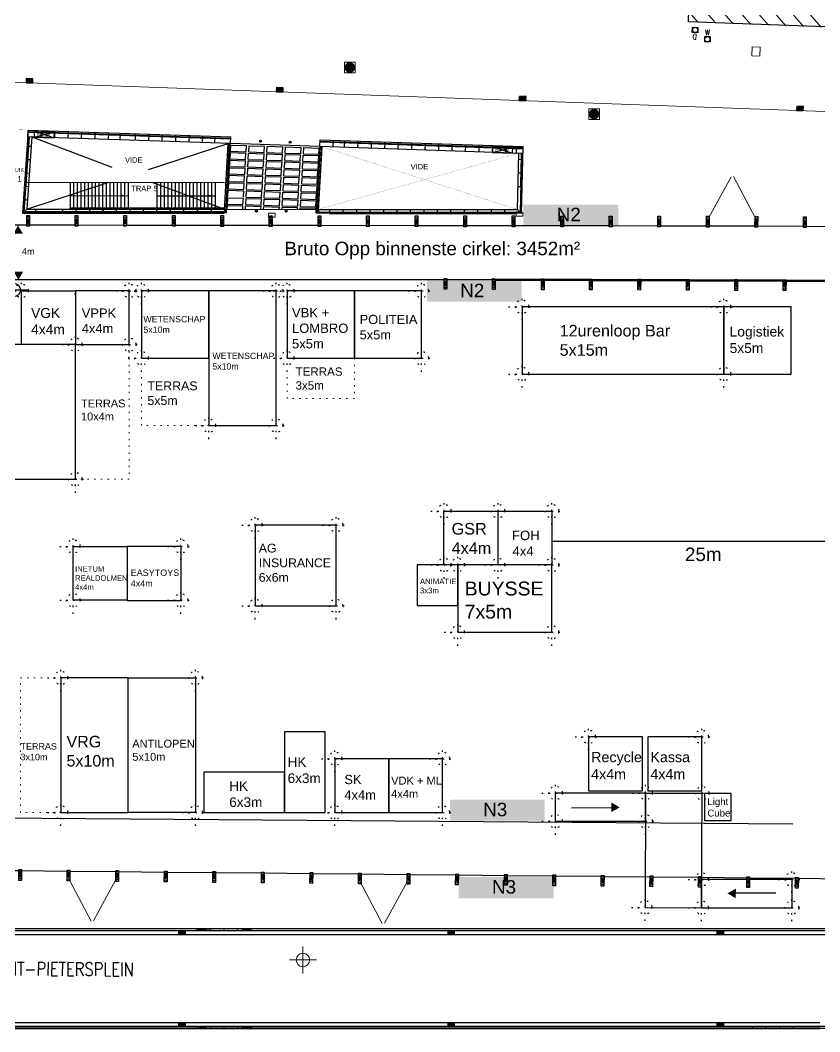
# Model space of a CAD drawing. Header units: metres. Extents: x -30504 to 105656, y -14907 to 193632.
# Drawn here: x 1539.8 to 1599.2, y 363.8 to 439 of the extents above; entities that cross this region are included whole.
import ezdxf
from ezdxf.enums import TextEntityAlignment as Align

# ---------------------------------------------------------------- set-up
doc = ezdxf.new("R2010")
doc.units = ezdxf.units.M
doc.header["$PDMODE"] = 34
doc.header["$PDSIZE"] = -2.5
doc.linetypes.add('BATTING', pattern=[0.4001, 0.0001, -0.1, -0.2, -0.1])
doc.linetypes.add('HIDDEN', pattern=[9.525, 6.35, -3.175])
for name, color, linetype in [('0-dekseldrivers', 7, 'Continuous'), ('0-dekselwater', 7, 'Continuous'), ('2-riolering-straatkolk', 7, 'Continuous'), ('2_MET_HERRAS_BACHE', 3, 'Continuous'), ('A-01-_Layout', 7, 'Continuous'), ('Catering', 82, 'Continuous'), ('Crash Barriers', 44, 'Continuous'), ('Foodtrucks', 160, 'Continuous'), ('MB-smartpoints 2D', 2, 'Continuous'), ('Nooduitgangen', 1, 'Continuous'), ('OA-handgreep', 3, 'Continuous'), ('OA-lifthuis-trappen', 7, 'Continuous'), ('OA-meubilair-paaltjes', 1, 'Continuous'), ('OA-vide', 7, 'Continuous'), ('Parkeertoegangen', 3, 'Continuous'), ('Podium en layher', 234, 'Continuous'), ('Sponsorstands', 180, 'Continuous'), ('Tenten', 20, 'Continuous'), ('Tribunes', 179, 'Continuous'), ('UITZETTEN', 54, 'Continuous'), ('VM - 16A', 6, 'Continuous'), ('Zwart', 250, 'Continuous')]:
    doc.layers.add(name, color=color, linetype=linetype)
for name, color, linetype, lineweight in [('Afmetingen', 252, 'Continuous', 13), ('Heras', 204, 'Continuous', 35), ('Lichtgrijs', 254, 'Continuous', 9), ('MB-outline 2D', 7, 'Continuous', 5), ('Nadar', 200, 'Continuous', 30), ('OA-nieuw voorstel', 3, 'Continuous', 5)]:
    doc.layers.add(name, color=color, linetype=linetype, lineweight=lineweight)
doc.layers.add('Plooitenten', color=7, linetype='Continuous', true_color=0xb53f7d)
doc.styles.add('AQUAFIN', font='simplex.shx', dxfattribs={"width": 0.8})
doc.styles.add('DIM', font='arial.ttf')
doc.styles.get("Standard").update_dxf_attribs({"font": 'arial.ttf'})

# ---------------------------------------------------------------- blocks, each defined once
blk = doc.blocks.new('A$C072E088F')
at = {"layer": '2-riolering-straatkolk', "ltscale": 2}
h = blk.add_hatch(dxfattribs=at)
h.set_pattern_fill('LINE', color=256, scale=0.002, angle=90, style=0)
h.set_pattern_definition([(90, (5.599079, -6.4654274), (-0.00635, 4e-19), [])])
h.paths.add_polyline_path([(0, -0.03), (0.05, -0.03), (0.05, 0), (0, 0)])
at = {"layer": '2-riolering-straatkolk', "color": 1}
blk.add_lwpolyline([(0, -0.03), (0.05, -0.03), (0.05, 0), (0, 0)], close=True, dxfattribs=at)
blk = doc.blocks.new('dekselwater')
at = {"layer": '0-dekselwater', "linetype": 'ByBlock'}
blk.add_lwpolyline([(-0.04, 0.04), (0.04, 0.04), (0.04, -0.04), (-0.04, -0.04)], close=True, dxfattribs=at)
blk.add_circle((0, 0), 0.04, dxfattribs=at)
at = {"layer": '0-dekselwater', "style": 'AQUAFIN', "width": 0.8}
blk.add_text('W', height=0.08, dxfattribs=at).set_placement((0, 0.1), align=Align.MIDDLE)
blk = doc.blocks.new('dekseldrivers')
at = {"layer": '0-dekselwater', "linetype": 'ByBlock'}
blk.add_lwpolyline([(-0.04, 0.04), (0.04, 0.04), (0.04, -0.04), (-0.04, -0.04)], close=True, dxfattribs=at)
blk.add_circle((0, 0), 0.04, dxfattribs=at)
at = {"layer": '0-dekselwater', "style": 'AQUAFIN', "width": 0.8}
blk.add_text('D', height=0.08, dxfattribs=at).set_placement((0, 0.1), align=Align.MIDDLE)
blk = doc.blocks.new('HERRAS_BACHE')
at = {"layer": '2_MET_HERRAS_BACHE'}
for p, q in [((104131782, 193256129), (104134959, 193254662)), ((104134607, 193254018), (104134942, 193254744)), ((104134888, 193254472), (104134779, 193254236)), ((104134779, 193254236), (104134843, 193254206)), ((104135124, 193254660), (104134789, 193253934)), ((104134843, 193254206), (104134952, 193254443)), ((104134952, 193254443), (104134888, 193254472)), ((104134942, 193254744), (104135124, 193254660)), ((104134789, 193253934), (104134607, 193254018))]:
    blk.add_line(p, q, dxfattribs=at)
for centre in [(104134908, 193254551), (104134959, 193254662), (104134999, 193254509), (104135050, 193254620), (104134709, 193254120), (104134800, 193254078)]:
    blk.add_circle(centre, 21, dxfattribs=at)
blk = doc.blocks.new('B100000')
at = {"layer": 'MB-outline 2D'}
for p, q in [((60, 46), (0, 46)), ((940, 46), (1000, 46)), ((60, -12), (0, -12)), ((248, -448), (752, -448)), ((722, -75), (278, -75)), ((722, -300), (278, -300)), ((940, -12), (1000, -12))]:
    blk.add_line(p, q, dxfattribs=at)
for points in [[(0, -488), (1000, -488), (1000, 762), (0, 762)], [(940, 46), (940, 722), (60, 722), (60, 46)]]:
    blk.add_lwpolyline(points, close=True, dxfattribs=at)
for points in [[(792, -448), (940, -448), (940, -12), (60, -12), (60, -448), (208, -448)], [(208, -12), (208, -482), (248, -482), (248, -12)], [(278, -12), (278, -335), (248, -335)], [(722, -12), (722, -335), (752, -335)], [(792, -12), (792, -482), (752, -482), (752, -12)]]:
    blk.add_lwpolyline(points, dxfattribs=at)
at = {"layer": 'MB-smartpoints 2D'}
for p in [(0, 0), (1000, 0)]:
    blk.add_point(p, dxfattribs=at)

msp = doc.modelspace()

# ---------------------------------------------------------------- hatches: boundary and pattern name
at = {"layer": '2-riolering-straatkolk', "ltscale": 2}
h = msp.add_hatch(dxfattribs=at)
h.set_pattern_fill('LINE', color=256, scale=0.02, angle=89.99998, style=0)
h.set_pattern_definition([(89.99998, (1607.544225, 306.669394), (-0.0635, 2e-08), [])])
h.paths.add_polyline_path([(1551.553, 371.024), (1552.053, 371.024), (1552.053, 371.324), (1551.553, 371.324)])
h = msp.add_hatch(dxfattribs=at)
h.set_pattern_fill('LINE', color=256, scale=0.02, angle=89.99998, style=0)
h.set_pattern_definition([(89.99998, (1627.544225, 306.66939), (-0.0635, 2e-08), [])])
h.paths.add_polyline_path([(1571.553, 371.024), (1572.053, 371.024), (1572.053, 371.324), (1571.553, 371.324)])
h = msp.add_hatch(dxfattribs=at)
h.set_pattern_fill('LINE', color=256, scale=0.02, angle=89.99998, style=0)
h.set_pattern_definition([(89.99998, (1647.544225, 306.66938), (-0.0635, 2e-08), [])])
h.paths.add_polyline_path([(1591.553, 371.024), (1592.053, 371.024), (1592.053, 371.324), (1591.553, 371.324)])
h = msp.add_hatch(dxfattribs=at)
h.set_pattern_fill('LINE', color=256, scale=0.02, angle=89.99998, style=0)
h.set_pattern_definition([(89.99998, (1607.544223, 299.869394), (-0.0635, 2e-08), [])])
h.paths.add_polyline_path([(1551.553, 364.224), (1552.053, 364.224), (1552.053, 364.524), (1551.553, 364.524)])
h = msp.add_hatch(dxfattribs=at)
h.set_pattern_fill('LINE', color=256, scale=0.02, angle=89.99998, style=0)
h.set_pattern_definition([(89.99998, (1627.544223, 299.86939), (-0.0635, 2e-08), [])])
h.paths.add_polyline_path([(1571.553, 364.224), (1572.053, 364.224), (1572.053, 364.524), (1571.553, 364.524)])
h = msp.add_hatch(dxfattribs=at)
h.set_pattern_fill('LINE', color=256, scale=0.02, angle=89.99998, style=0)
h.set_pattern_definition([(89.99998, (1647.544223, 299.86938), (-0.0635, 2e-08), [])])
h.paths.add_polyline_path([(1591.553, 364.224), (1592.053, 364.224), (1592.053, 364.524), (1591.553, 364.524)])
at = {"layer": 'Catering'}
for points in [[(1584.225, 425.272), (1577.173, 425.272), (1577.173, 423.691), (1584.225, 423.691)], [(1577.05, 419.63), (1569.999, 419.63), (1569.999, 418.049), (1577.05, 418.049)], [(1578.758, 381.075), (1571.707, 381.075), (1571.707, 379.494), (1578.758, 379.494)], [(1579.417, 375.325), (1572.365, 375.325), (1572.365, 373.744), (1579.417, 373.744)]]:
    msp.add_hatch(color=256, dxfattribs=at).paths.add_polyline_path(points)
at = {"layer": 'Lichtgrijs'}
h = msp.add_hatch(dxfattribs=at)
h.set_pattern_fill('ANSI31', color=256, scale=0.3, angle=86.11, style=0)
h.set_pattern_definition([(131.11, (1513.5605, 374.4506), (-0.71766, -0.626275), [])])
edge = h.paths.add_edge_path()
edge.add_line((1586.159, 464.777), (1585.634, 455.959))
edge.add_line((1585.634, 455.959), (1600.062, 455.17))
edge.add_line((1600.062, 455.17), (1600.058, 454.514))
edge.add_arc((1608.286, 456.721), 8.519, 195.01819, 262.39022)
edge.add_line((1607.158, 448.278), (1628.207, 447.614))
edge.add_line((1628.207, 447.614), (1628.207, 445.077))
edge.add_line((1628.207, 445.077), (1673.969, 443.052))
edge.add_line((1673.969, 443.052), (1673.607, 443.117))
edge.add_line((1673.607, 443.117), (1673.969, 443.052))
edge.add_line((1673.969, 443.052), (1674.166, 445.626))
edge.add_line((1674.166, 445.626), (1687.04, 445.082))
edge.add_line((1687.04, 445.082), (1686.859, 443.083))
edge.add_line((1686.859, 443.083), (1683.22, 443.253))
edge.add_line((1683.22, 443.253), (1682.1, 435.257))
edge.add_line((1682.1, 435.257), (1661.069, 436.172))
edge.add_line((1661.069, 436.172), (1661.064, 436.057))
edge.add_line((1661.064, 436.057), (1660.894, 436.066))
edge.add_line((1660.894, 436.066), (1660.89, 435.994))
edge.add_line((1660.89, 435.994), (1660.181, 436.025))
edge.add_line((1660.181, 436.025), (1660.159, 436.087))
edge.add_line((1660.159, 436.087), (1660.132, 436.087))
edge.add_line((1660.132, 436.087), (1659.932, 436.38))
edge.add_line((1659.932, 436.38), (1656.725, 436.534))
edge.add_line((1656.725, 436.534), (1656.426, 436.285))
edge.add_line((1656.426, 436.285), (1656.377, 436.285))
edge.add_line((1656.377, 436.285), (1656.375, 436.227))
edge.add_line((1656.375, 436.227), (1655.648, 436.258))
edge.add_line((1655.648, 436.258), (1655.65, 436.317))
edge.add_line((1655.65, 436.317), (1655.48, 436.324))
edge.add_line((1655.48, 436.324), (1655.484, 436.41))
edge.add_line((1655.484, 436.41), (1589.434, 438.819))
edge.add_line((1589.434, 438.819), (1589.77, 448.488))
edge.add_line((1589.77, 448.488), (1577.631, 448.609))
edge.add_line((1577.631, 448.609), (1577.789, 454.997))
edge.add_line((1577.789, 454.997), (1581.141, 454.913))
edge.add_line((1581.141, 454.913), (1581.419, 458.719))
edge.add_line((1581.419, 458.719), (1583.577, 458.591))
edge.add_line((1583.577, 458.591), (1583.717, 460.934))
edge.add_line((1583.717, 460.934), (1581.558, 461.062))
edge.add_line((1581.558, 461.062), (1581.631, 462.246))
edge.add_line((1581.631, 462.246), (1582.446, 462.196))
edge.add_line((1582.446, 462.196), (1582.6, 464.777))
edge.add_line((1582.6, 464.777), (1586.159, 464.777))
h = msp.add_hatch(dxfattribs=at)
h.set_pattern_fill('ANGLE', color=256, scale=0.01, style=0)
h.set_pattern_definition([(0.008657, (1342.52679, 434.423045), (-1.0553e-05, 0.06985), [0.0508, -0.01905]), (90.008657, (1342.52679, 434.423045), (-0.06985, -1.0553e-05), [0.0508, -0.01905])])
h.paths.add_polyline_path([(1563.919, 435.45, 1), (1564.619, 435.45, 1)])
h = msp.add_hatch(dxfattribs=at)
h.set_pattern_fill('ANGLE', color=256, scale=0.01, style=0)
h.set_pattern_definition([(0.008657, (1360.68271, 430.96244), (-1.0553e-05, 0.06985), [0.0508, -0.01905]), (90.008657, (1360.68271, 430.96244), (-0.06985, -1.0553e-05), [0.0508, -0.01905])])
h.paths.add_polyline_path([(1582.075, 431.989, 1), (1582.775, 431.989, 1)])
at = {"layer": 'Nooduitgangen', "true_color": 0x000000}
h = msp.add_hatch(color=18, dxfattribs=at)
h.paths.add_polyline_path([(1539.619, 423.719), (1539.627, 423.101), (1539.27, 423.096)])
h.paths.add_polyline_path([(1539.619, 423.719), (1539.984, 423.105), (1539.627, 423.101)])
h = msp.add_hatch(color=18, dxfattribs=at)
h.paths.add_polyline_path([(1539.647, 419.68), (1539.648, 420.298), (1540.005, 420.298)])
h.paths.add_polyline_path([(1539.647, 419.68), (1539.291, 420.299), (1539.648, 420.298)])
at = {"layer": 'Nooduitgangen'}
h = msp.add_hatch(color=256, dxfattribs=at)
h.paths.add_polyline_path([(1584.326, 380.49), (1583.708, 380.499), (1583.713, 380.856)])
h.paths.add_polyline_path([(1584.326, 380.49), (1583.702, 380.142), (1583.708, 380.499)])
h = msp.add_hatch(color=256, dxfattribs=at)
h.paths.add_polyline_path([(1592.337, 374.108), (1592.955, 374.099), (1592.95, 373.742)])
h.paths.add_polyline_path([(1592.337, 374.108), (1592.96, 374.456), (1592.955, 374.099)])

# ---------------------------------------------------------------- linework, layer by layer
at = {"layer": '2_MET_HERRAS_BACHE'}
for p, q in [((1571.281, 418.983), (1571.284, 419.783)), ((1571.284, 419.783), (1571.484, 419.782)), ((1571.348, 419.513), (1571.347, 419.253)), ((1571.418, 419.512), (1571.348, 419.513)), ((1571.417, 419.253), (1571.418, 419.512)), ((1571.434, 419.715), (1576.784, 419.694)), ((1571.484, 419.782), (1571.481, 418.982)), ((1574.881, 418.969), (1574.884, 419.769)), ((1574.884, 419.769), (1575.084, 419.768)), ((1574.948, 419.499), (1574.947, 419.239)), ((1575.018, 419.498), (1574.948, 419.499)), ((1575.017, 419.238), (1575.018, 419.498)), ((1575.084, 419.768), (1575.081, 418.968)), ((1571.481, 418.982), (1571.281, 418.983)), ((1571.347, 419.253), (1571.417, 419.253)), ((1575.081, 418.968), (1574.881, 418.969)), ((1574.947, 419.239), (1575.017, 419.238))]:
    msp.add_line(p, q, dxfattribs=at)
for centre in [(1571.333, 419.593), (1571.334, 419.715), (1571.434, 419.715), (1571.434, 419.593), (1574.933, 419.579), (1574.934, 419.701), (1575.034, 419.701), (1575.034, 419.579), (1582.234, 419.673), (1571.332, 419.118), (1571.432, 419.117), (1574.932, 419.104), (1575.032, 419.103)]:
    msp.add_circle(centre, 0.021, dxfattribs=at)
at = {"layer": 'Afmetingen', "linetype": 'BATTING'}
for points in [[(1543.88, 414.866), (1547.88, 414.866), (1547.88, 404.866), (1543.88, 404.866)], [(1548.802, 413.857), (1553.802, 413.857), (1553.802, 408.857), (1548.802, 408.857)], [(1559.612, 413.857), (1564.612, 413.857), (1564.612, 410.857), (1559.612, 410.857)], [(1542.805, 380.111), (1539.805, 380.111), (1539.805, 390.111), (1542.805, 390.111)]]:
    msp.add_lwpolyline(points, close=True, dxfattribs=at)
at = {"layer": 'Afmetingen'}
msp.add_point((1560.787, 369.159), dxfattribs=at)
at = {"layer": 'Foodtrucks', "linetype": 'Continuous'}
msp.add_lwpolyline([(1579.288, 398.498), (1572.288, 398.498), (1572.288, 393.498), (1579.288, 393.498)], close=True, dxfattribs=at)
at = {"layer": 'Heras', "linetype": 'Continuous', "lineweight": 60}
msp.add_lwpolyline([(1575.055, 419.701), (1603.848, 419.615), (1607.206, 418.686), (1610.726, 417.393), (1613.224, 414.878), (1614.636, 411.646), (1614.669, 386.256), (1612.995, 383.178), (1610.164, 380.88)], dxfattribs=at)
at = {"layer": 'Lichtgrijs'}
for points in [[(1594.767, 436.953), (1594.179, 436.979), (1594.15, 436.319), (1594.737, 436.293)], [(1558.732, 424.626), (1558.232, 424.626), (1558.232, 424.326), (1558.732, 424.326)], [(1577.132, 424.71), (1576.632, 424.71), (1576.632, 424.41), (1577.132, 424.41)], [(1551.553, 371.024), (1552.053, 371.024), (1552.053, 371.324), (1551.553, 371.324)], [(1571.553, 371.024), (1572.053, 371.024), (1572.053, 371.324), (1571.553, 371.324)], [(1591.553, 371.024), (1592.053, 371.024), (1592.053, 371.324), (1591.553, 371.324)], [(1551.553, 364.224), (1552.053, 364.224), (1552.053, 364.524), (1551.553, 364.524)], [(1571.553, 364.224), (1572.053, 364.224), (1572.053, 364.524), (1571.553, 364.524)], [(1591.553, 364.224), (1592.053, 364.224), (1592.053, 364.524), (1591.553, 364.524)]]:
    msp.add_lwpolyline(points, close=True, dxfattribs=at)
for points in [[(1563.869, 435.05), (1563.869, 435.85), (1564.669, 435.85), (1564.669, 435.05), (1563.869, 435.05)], [(1502.56, 435.684), (1637.4, 430.83)], [(1582.025, 431.589), (1582.025, 432.389), (1582.825, 432.389), (1582.825, 431.589), (1582.025, 431.589)]]:
    msp.add_lwpolyline(points, dxfattribs=at)
for centre in [(1564.269, 435.45), (1582.425, 431.989)]:
    msp.add_circle(centre, 0.35, dxfattribs=at)
at = {"layer": 'MB-outline 2D'}
for p, q in [((1543.826, 418.65), (1543.886, 418.65)), ((1543.826, 418.592), (1543.886, 418.592))]:
    msp.add_line(p, q, dxfattribs=at)
at = {"layer": 'Nadar'}
msp.add_line((1534.303, 419.713), (1571.284, 419.715), dxfattribs=at)
at = {"layer": 'Nadar', "linetype": 'Continuous'}
msp.add_line((1503.822, 379.971), (1597.18, 379.264), dxfattribs=at)
at = {"layer": 'Nooduitgangen'}
for p, q in [((1580.734, 380.47), (1583.772, 380.477)), ((1595.929, 374.129), (1592.89, 374.121))]:
    msp.add_line(p, q, dxfattribs=at)
at = {"layer": 'OA-handgreep', "linetype": 'Continuous'}
for p, q in [((1562.051, 429.547), (1562.101, 429.546)), ((1555.055, 424.717), (1555.102, 424.667)), ((1555.055, 424.717), (1555.102, 424.667))]:
    msp.add_line(p, q, dxfattribs=at)
at = {"layer": 'OA-lifthuis-trappen', "color": 7, "linetype": 'HIDDEN'}
for points in [[(1540.647, 430.293), (1554.961, 424.922)], [(1540.266, 424.94), (1555.242, 429.806)]]:
    msp.add_lwpolyline(points, dxfattribs=at)
at = {"layer": 'OA-lifthuis-trappen', "color": 7, "linetype": 'HIDDEN', "const_width": 0.01}
for points in [[(1576.839, 429.083), (1561.94, 424.921)], [(1562.207, 429.572), (1576.738, 424.903)]]:
    msp.add_lwpolyline(points, dxfattribs=at)
at = {"layer": 'OA-meubilair-paaltjes'}
for centre, radius in [((1557.631, 429.975), 0.075), ((1557.631, 429.975), 0.05), ((1559.85, 429.902), 0.075), ((1559.85, 429.902), 0.05), ((1557.328, 424.774), 0.075), ((1557.328, 424.774), 0.05), ((1559.548, 424.774), 0.075), ((1559.548, 424.774), 0.05)]:
    msp.add_circle(centre, radius, dxfattribs=at)
at = {"layer": 'OA-nieuw voorstel'}
for p, q in [((1590.933, 424.27), (1592.605, 427.344)), ((1594.412, 424.26), (1592.786, 427.359)), ((1543.42, 375.142), (1545.046, 372.042)), ((1546.899, 375.131), (1545.227, 372.057)), ((1565.052, 374.968), (1566.678, 371.869)), ((1568.531, 374.958), (1566.859, 371.883))]:
    msp.add_line(p, q, dxfattribs=at)
at = {"layer": 'OA-vide', "color": 7, "linetype": 'Continuous'}
for p, q in [((1559.241, 428.543), (1559.267, 429.002)), ((1559.441, 428.536), (1559.467, 428.995)), ((1553.943, 424.623), (1554.944, 424.622)), ((1557.88, 425.125), (1559.042, 425.087)), ((1557.886, 425.225), (1559.048, 425.187))]:
    msp.add_line(p, q, dxfattribs=at)
at = {"layer": 'OA-vide', "color": 3, "linetype": 'Continuous'}
msp.add_lwpolyline([(1540.106, 424.812), (1540.106, 424.812)], dxfattribs=at)
at = {"layer": 'Parkeertoegangen', "color": 30}
msp.add_line((1563.037, 429.545), (1563.065, 430.048), dxfattribs=at)
at = {"layer": 'Parkeertoegangen', "color": 8}
for p, q in [((1540.227, 428.63), (1540.272, 428.627)), ((1540.156, 427.633), (1540.201, 427.629)), ((1540.085, 426.635), (1540.13, 426.632)), ((1540.015, 425.638), (1540.059, 425.634)), ((1539.992, 424.685), (1539.944, 424.64)), ((1542.944, 424.732), (1542.944, 424.937)), ((1542.944, 424.637), (1542.944, 424.682)), ((1543.944, 424.635), (1543.944, 424.68)), ((1544.944, 424.634), (1544.944, 424.679)), ((1545.944, 424.633), (1545.944, 424.678)), ((1546.944, 424.632), (1546.944, 424.677)), ((1547.944, 424.631), (1547.944, 424.676)), ((1548.944, 424.629), (1548.944, 424.674)), ((1549.944, 424.628), (1549.944, 424.673)), ((1550.944, 424.627), (1550.944, 424.672)), ((1551.944, 424.626), (1551.944, 424.671)), ((1552.944, 424.625), (1552.944, 424.67)), ((1563.765, 424.657), (1563.765, 424.612)), ((1564.765, 424.655), (1564.765, 424.61)), ((1565.765, 424.654), (1565.765, 424.609)), ((1566.765, 424.653), (1566.765, 424.608)), ((1567.765, 424.652), (1567.765, 424.607)), ((1568.765, 424.651), (1568.765, 424.606)), ((1569.765, 424.649), (1569.765, 424.604)), ((1570.765, 424.648), (1570.765, 424.603)), ((1571.765, 424.902), (1571.765, 424.697)), ((1571.765, 424.647), (1571.765, 424.602)), ((1572.765, 424.646), (1572.765, 424.601)), ((1573.765, 424.645), (1573.765, 424.6)), ((1574.765, 424.643), (1574.765, 424.598)), ((1575.765, 424.642), (1575.765, 424.597)), ((1594.191, 364.224), (1594.191, 364.074)), ((1595.191, 364.224), (1595.191, 364.074)), ((1596.191, 364.224), (1596.191, 364.074)), ((1597.191, 364.224), (1597.191, 364.074))]:
    msp.add_line(p, q, dxfattribs=at)
at = {"layer": 'Plooitenten', "linetype": 'Continuous'}
for points in [[(1592.071, 412.681), (1597.071, 412.681), (1597.071, 417.681), (1592.071, 417.681)], [(1572.288, 398.498), (1569.288, 398.498), (1569.288, 395.498), (1572.288, 395.498)], [(1559.432, 380.111), (1562.432, 380.111), (1562.432, 386.111), (1559.432, 386.111)], [(1582.019, 381.734), (1586.019, 381.734), (1586.019, 385.734), (1582.019, 385.734)], [(1586.419, 381.734), (1590.419, 381.734), (1590.419, 385.734), (1586.419, 385.734)], [(1553.432, 380.111), (1559.432, 380.111), (1559.432, 383.111), (1553.432, 383.111)]]:
    msp.add_lwpolyline(points, close=True, dxfattribs=at)
at = {"layer": 'Podium en layher'}
msp.add_line((1579.255, 400.258), (1604.255, 400.258), dxfattribs=at)
at = {"layer": 'Sponsorstands', "linetype": 'Continuous'}
for points in [[(1571.271, 402.507), (1575.271, 402.507), (1575.271, 398.507), (1571.271, 398.507)], [(1563.252, 401.461), (1557.252, 401.461), (1557.252, 395.461), (1563.252, 395.461)], [(1543.728, 399.877), (1547.728, 399.877), (1547.728, 395.877), (1543.728, 395.877)], [(1551.734, 399.868), (1547.734, 399.868), (1547.734, 395.868), (1551.734, 395.868)]]:
    msp.add_lwpolyline(points, close=True, dxfattribs=at)
at = {"layer": 'Tenten', "linetype": 'Continuous'}
for points in [[(1543.88, 414.866), (1539.88, 414.866), (1539.88, 418.866), (1543.88, 418.866)], [(1547.88, 418.866), (1543.88, 418.866), (1543.88, 414.866), (1547.88, 414.866)], [(1553.802, 418.857), (1548.802, 418.857), (1548.802, 413.857), (1553.802, 413.857)], [(1558.802, 418.857), (1553.802, 418.857), (1553.802, 408.857), (1558.802, 408.857)], [(1564.612, 418.857), (1559.612, 418.857), (1559.612, 413.857), (1564.612, 413.857)], [(1569.612, 418.857), (1564.612, 418.857), (1564.612, 413.857), (1569.612, 413.857)], [(1577.071, 412.681), (1592.071, 412.681), (1592.071, 417.681), (1577.071, 417.681)], [(1543.88, 414.866), (1523.88, 414.866), (1523.88, 404.866), (1543.88, 404.866)], [(1542.805, 380.111), (1547.805, 380.111), (1547.805, 390.111), (1542.805, 390.111)], [(1547.805, 390.111), (1552.805, 390.111), (1552.805, 380.111), (1547.805, 380.111)], [(1563.172, 380.111), (1567.172, 380.111), (1567.172, 384.111), (1563.172, 384.111)], [(1567.172, 380.111), (1571.172, 380.111), (1571.172, 384.111), (1567.172, 384.111)]]:
    msp.add_lwpolyline(points, close=True, dxfattribs=at)
at = {"layer": 'Tenten'}
msp.add_lwpolyline([(1575.288, 402.498), (1579.288, 402.498), (1579.288, 398.498), (1575.288, 398.498), (1575.288, 402.498)], dxfattribs=at)
at = {"layer": 'Tribunes'}
for p, q in [((1586.252, 381.56), (1579.552, 381.56)), ((1579.552, 379.46), (1579.552, 381.56)), ((1586.252, 381.56), (1586.21, 373.06)), ((1586.252, 381.56), (1590.452, 381.539)), ((1586.252, 379.46), (1586.252, 381.56)), ((1590.41, 373.039), (1590.452, 381.539)), ((1579.552, 379.46), (1586.252, 379.46)), ((1597.11, 375.139), (1590.41, 375.139)), ((1590.41, 375.139), (1590.41, 373.039)), ((1597.11, 375.139), (1597.11, 373.039)), ((1586.21, 373.06), (1590.41, 373.039)), ((1590.41, 373.039), (1597.11, 373.039))]:
    msp.add_line(p, q, dxfattribs=at)
at = {"layer": 'UITZETTEN', "linetype": 'BATTING'}
for p in [(1539.88, 418.866), (1547.88, 418.866), (1548.802, 418.857), (1558.802, 418.857), (1559.612, 418.857), (1569.612, 418.857), (1577.071, 417.681), (1592.071, 417.681), (1543.88, 414.866), (1547.88, 414.866), (1548.802, 413.857), (1559.612, 413.857), (1569.612, 413.857), (1577.071, 412.681), (1592.071, 412.681), (1553.802, 408.857), (1558.802, 408.857), (1543.88, 404.866), (1571.288, 402.498), (1575.288, 402.498), (1579.288, 402.498), (1557.252, 401.461), (1563.252, 401.461), (1543.728, 399.877), (1551.728, 399.877), (1571.288, 398.498), (1572.288, 398.498), (1575.288, 398.498), (1579.288, 398.498), (1543.728, 395.877), (1551.728, 395.877), (1557.252, 395.461), (1563.252, 395.461), (1572.288, 393.498), (1579.288, 393.498), (1542.805, 390.111), (1552.805, 390.111), (1582.019, 385.734), (1590.419, 385.734), (1563.172, 384.111), (1571.172, 384.111), (1579.552, 381.56), (1586.252, 381.56), (1590.452, 381.539), (1542.805, 380.111), (1552.805, 380.111), (1563.172, 380.111), (1571.172, 380.111), (1579.552, 379.46), (1586.252, 379.46), (1590.42, 375.139), (1597.11, 375.139), (1586.21, 373.06), (1590.41, 373.039), (1597.11, 373.039)]:
    msp.add_point(p, dxfattribs=at)
at = {"layer": 'VM - 16A'}
msp.add_lwpolyline([(1590.619, 379.516), (1592.619, 379.516), (1592.619, 381.516), (1590.619, 381.516)], close=True, dxfattribs=at)
at = {"layer": 'Zwart'}
for p, q in [((1589.435, 438.839), (1589.77, 448.508)), ((1655.486, 436.44), (1589.435, 438.839)), ((1540.347, 430.303), (1540.381, 430.806)), ((1540.371, 430.653), (1555.417, 430.148)), ((1555.419, 430.178), (1540.373, 430.683)), ((1540.381, 430.806), (1555.426, 430.299)), ((1540.824, 430.738), (1540.809, 430.289)), ((1540.809, 430.289), (1542.323, 430.688)), ((1540.824, 430.738), (1542.308, 430.238)), ((1542.323, 430.688), (1540.824, 430.738)), ((1541.346, 430.27), (1541.363, 430.773)), ((1542.308, 430.238), (1542.323, 430.688)), ((1542.345, 430.237), (1542.362, 430.739)), ((1543.345, 430.203), (1543.362, 430.705)), ((1544.344, 430.17), (1544.361, 430.672)), ((1545.344, 430.137), (1545.361, 430.638)), ((1546.343, 430.103), (1546.36, 430.604)), ((1547.21, 430.079), (1547.226, 430.58)), ((1540.347, 430.304), (1539.944, 424.64)), ((1540.39, 430.276), (1539.992, 424.685)), ((1540.44, 430.273), (1540.046, 424.735)), ((1540.647, 430.293), (1540.266, 424.94)), ((1555.397, 429.801), (1540.347, 430.304)), ((1540.44, 430.273), (1540.39, 430.276)), ((1540.809, 430.289), (1542.308, 430.238)), ((1548.342, 430.036), (1548.359, 430.537)), ((1549.342, 430.003), (1549.358, 430.503)), ((1550.341, 429.97), (1550.358, 430.469)), ((1551.34, 429.936), (1551.357, 430.436)), ((1552.34, 429.903), (1552.357, 430.402)), ((1553.339, 429.869), (1553.356, 430.368)), ((1554.242, 429.839), (1554.271, 430.338)), ((1555.397, 429.801), (1555.426, 430.299)), ((1562.053, 429.577), (1562.082, 430.08)), ((1562.073, 429.927), (1577.147, 429.423)), ((1577.148, 429.451), (1562.074, 429.957)), ((1562.082, 430.08), (1577.151, 429.574)), ((1563.88, 429.517), (1563.897, 430.02)), ((1564.88, 429.484), (1564.897, 429.986)), ((1565.879, 429.451), (1565.896, 429.953)), ((1566.879, 429.417), (1566.896, 429.919)), ((1567.878, 429.384), (1567.895, 429.885)), ((1568.878, 429.351), (1568.894, 429.852)), ((1569.877, 429.317), (1569.894, 429.818)), ((1540.298, 429.628), (1540.343, 429.624)), ((1540.393, 429.621), (1540.598, 429.606)), ((1554.957, 424.852), (1555.242, 429.806)), ((1555.345, 429.772), (1555.395, 429.771)), ((1555.377, 428.669), (1555.405, 429.129)), ((1562.053, 429.577), (1555.397, 429.801)), ((1555.405, 429.129), (1556.555, 429.091)), ((1555.408, 429.229), (1556.56, 429.191)), ((1555.409, 429.229), (1555.437, 429.688)), ((1555.437, 429.688), (1556.587, 429.65)), ((1556.528, 428.632), (1556.555, 429.091)), ((1556.56, 429.191), (1556.587, 429.65)), ((1556.728, 428.625), (1556.754, 429.084)), ((1556.754, 429.084), (1557.905, 429.047)), ((1556.76, 429.184), (1556.787, 429.644)), ((1556.76, 429.184), (1557.911, 429.147)), ((1556.787, 429.644), (1557.938, 429.606)), ((1557.911, 429.147), (1557.938, 429.606)), ((1558.111, 429.14), (1558.138, 429.599)), ((1558.111, 429.14), (1559.273, 429.102)), ((1558.138, 429.599), (1559.3, 429.561)), ((1559.273, 429.102), (1559.3, 429.561)), ((1559.473, 429.095), (1559.5, 429.555)), ((1559.473, 429.095), (1560.624, 429.058)), ((1559.5, 429.555), (1560.651, 429.517)), ((1560.624, 429.058), (1560.651, 429.517)), ((1560.824, 429.051), (1560.85, 429.51)), ((1560.85, 429.51), (1562.001, 429.473)), ((1561.77, 424.659), (1562.052, 429.547)), ((1561.823, 424.709), (1562.101, 429.546)), ((1561.936, 424.844), (1562.207, 429.572)), ((1561.975, 429.013), (1562.001, 429.473)), ((1577.139, 429.073), (1562.053, 429.577)), ((1570.877, 429.284), (1570.893, 429.785)), ((1571.876, 429.251), (1571.893, 429.751)), ((1572.875, 429.217), (1572.892, 429.717)), ((1573.875, 429.184), (1573.892, 429.684)), ((1574.882, 429.598), (1574.867, 429.149)), ((1574.867, 429.149), (1576.381, 429.548)), ((1574.867, 429.149), (1576.366, 429.099)), ((1574.874, 429.151), (1574.891, 429.65)), ((1574.882, 429.598), (1576.366, 429.099)), ((1577.15, 429.523), (1574.882, 429.598)), ((1575.874, 429.117), (1575.891, 429.616)), ((1576.366, 429.099), (1576.381, 429.548)), ((1576.666, 429.089), (1576.682, 429.59)), ((1576.738, 424.903), (1576.843, 429.084)), ((1576.944, 424.691), (1577.05, 429.076)), ((1576.993, 424.641), (1577.1, 429.074)), ((1577.03, 424.603), (1577.151, 429.574)), ((1540.322, 428.623), (1540.527, 428.609)), ((1555.345, 428.11), (1555.373, 428.57)), ((1555.373, 428.57), (1556.522, 428.532)), ((1555.376, 428.669), (1556.528, 428.632)), ((1556.496, 428.072), (1556.522, 428.532)), ((1556.696, 428.066), (1556.722, 428.525)), ((1556.722, 428.525), (1557.873, 428.487)), ((1556.728, 428.625), (1557.879, 428.587)), ((1557.847, 428.028), (1557.873, 428.487)), ((1557.879, 428.587), (1557.905, 429.047)), ((1558.047, 428.022), (1558.073, 428.481)), ((1558.073, 428.481), (1559.235, 428.443)), ((1558.079, 428.581), (1558.105, 429.04)), ((1558.079, 428.581), (1559.241, 428.543)), ((1558.105, 429.04), (1559.267, 429.002)), ((1559.209, 427.983), (1559.235, 428.443)), ((1559.409, 427.977), (1559.435, 428.436)), ((1559.435, 428.436), (1560.586, 428.398)), ((1559.441, 428.536), (1560.592, 428.498)), ((1559.467, 428.995), (1560.618, 428.958)), ((1560.56, 427.939), (1560.586, 428.398)), ((1560.592, 428.498), (1560.618, 428.958)), ((1560.76, 427.933), (1560.786, 428.392)), ((1560.786, 428.392), (1561.937, 428.354)), ((1560.792, 428.492), (1560.818, 428.951)), ((1560.792, 428.492), (1561.943, 428.454)), ((1560.818, 428.951), (1561.969, 428.913)), ((1560.824, 429.051), (1561.975, 429.013)), ((1561.911, 427.895), (1561.937, 428.354)), ((1561.937, 428.354), (1561.943, 428.454)), ((1561.943, 428.454), (1561.969, 428.913)), ((1577.032, 428.604), (1576.827, 428.609)), ((1577.127, 428.602), (1577.082, 428.603)), ((1540.251, 427.626), (1540.456, 427.611)), ((1555.313, 427.551), (1555.341, 428.01)), ((1555.341, 428.01), (1556.49, 427.973)), ((1555.344, 428.11), (1556.496, 428.072)), ((1556.464, 427.513), (1556.49, 427.973)), ((1556.664, 427.507), (1556.69, 427.966)), ((1556.69, 427.966), (1557.841, 427.928)), ((1556.696, 428.066), (1557.847, 428.028)), ((1557.815, 427.469), (1557.841, 427.928)), ((1558.015, 427.462), (1558.041, 427.922)), ((1558.041, 427.922), (1559.203, 427.884)), ((1558.047, 428.022), (1559.209, 427.983)), ((1559.177, 427.424), (1559.203, 427.884)), ((1559.377, 427.418), (1559.403, 427.877)), ((1559.403, 427.877), (1560.554, 427.839)), ((1559.409, 427.977), (1560.56, 427.939)), ((1560.528, 427.38), (1560.554, 427.839)), ((1560.728, 427.373), (1560.754, 427.833)), ((1560.754, 427.833), (1561.905, 427.795)), ((1560.76, 427.933), (1561.911, 427.895)), ((1561.879, 427.336), (1561.905, 427.795)), ((1577.008, 427.593), (1576.803, 427.598)), ((1577.103, 427.591), (1577.058, 427.592)), ((1540.268, 426.94), (1554.964, 426.922)), ((1543.499, 426.936), (1543.499, 424.924)), ((1543.769, 424.924), (1543.769, 426.936)), ((1544.039, 424.924), (1544.039, 426.935)), ((1544.309, 424.924), (1544.309, 426.935)), ((1544.579, 424.924), (1544.579, 426.935)), ((1544.849, 424.924), (1544.849, 426.934)), ((1545.119, 424.924), (1545.119, 426.934)), ((1545.389, 424.924), (1545.389, 426.934)), ((1545.659, 424.924), (1545.659, 426.933)), ((1545.929, 424.719), (1545.929, 426.933)), ((1546.199, 424.924), (1546.199, 426.933)), ((1546.469, 424.924), (1546.469, 426.932)), ((1546.739, 424.923), (1546.739, 426.932)), ((1547.009, 424.923), (1547.009, 426.932)), ((1547.279, 424.923), (1547.279, 426.931)), ((1547.549, 424.923), (1547.549, 426.931)), ((1547.819, 424.923), (1547.819, 426.931)), ((1549.962, 424.923), (1549.962, 426.928)), ((1550.232, 424.923), (1550.232, 426.928)), ((1550.502, 424.923), (1550.502, 426.928)), ((1550.772, 424.923), (1550.772, 426.927)), ((1551.042, 424.923), (1551.042, 426.927)), ((1551.312, 424.923), (1551.312, 426.927)), ((1551.582, 424.923), (1551.582, 426.926)), ((1551.852, 424.923), (1551.852, 426.926)), ((1552.122, 424.923), (1552.122, 426.926)), ((1552.392, 424.923), (1552.392, 426.925)), ((1552.662, 424.923), (1552.662, 426.925)), ((1552.932, 424.923), (1552.932, 426.925)), ((1553.202, 424.922), (1553.202, 426.924)), ((1553.472, 424.923), (1553.472, 426.924)), ((1553.742, 424.923), (1553.742, 426.924)), ((1554.012, 424.922), (1554.012, 426.923)), ((1554.282, 424.923), (1554.282, 426.923)), ((1555.249, 426.432), (1555.276, 426.892)), ((1555.276, 426.892), (1556.426, 426.854)), ((1555.279, 426.992), (1556.432, 426.954)), ((1555.281, 426.992), (1555.308, 427.451)), ((1555.308, 427.451), (1556.458, 427.413)), ((1555.312, 427.551), (1556.464, 427.513)), ((1556.4, 426.395), (1556.426, 426.854)), ((1556.432, 426.954), (1556.458, 427.413)), ((1556.599, 426.388), (1556.626, 426.848)), ((1556.626, 426.848), (1557.777, 426.81)), ((1556.632, 426.947), (1556.658, 427.407)), ((1556.632, 426.947), (1557.783, 426.91)), ((1556.658, 427.407), (1557.809, 427.369)), ((1556.664, 427.507), (1557.815, 427.469)), ((1557.75, 426.35), (1557.777, 426.81)), ((1557.783, 426.91), (1557.809, 427.369)), ((1557.983, 426.903), (1558.009, 427.362)), ((1557.983, 426.903), (1559.145, 426.865)), ((1558.009, 427.362), (1559.171, 427.324)), ((1558.015, 427.462), (1559.177, 427.424)), ((1559.145, 426.865), (1559.171, 427.324)), ((1559.345, 426.858), (1559.371, 427.318)), ((1559.345, 426.858), (1560.496, 426.821)), ((1559.371, 427.318), (1560.522, 427.28)), ((1559.377, 427.418), (1560.528, 427.38)), ((1560.496, 426.821), (1560.522, 427.28)), ((1560.696, 426.814), (1560.722, 427.273)), ((1560.696, 426.814), (1561.846, 426.776)), ((1560.722, 427.273), (1561.873, 427.236)), ((1560.728, 427.373), (1561.879, 427.336)), ((1561.846, 426.776), (1561.873, 427.236)), ((1540.18, 426.628), (1540.385, 426.614)), ((1555.216, 425.873), (1555.244, 426.333)), ((1555.244, 426.333), (1556.394, 426.295)), ((1555.247, 426.432), (1556.4, 426.395)), ((1556.367, 425.835), (1556.394, 426.295)), ((1556.567, 425.829), (1556.594, 426.288)), ((1556.594, 426.288), (1557.745, 426.25)), ((1556.599, 426.388), (1557.75, 426.35)), ((1557.718, 425.791), (1557.745, 426.25)), ((1557.918, 425.785), (1557.945, 426.244)), ((1557.945, 426.244), (1559.107, 426.206)), ((1557.95, 426.344), (1557.977, 426.803)), ((1557.95, 426.344), (1559.113, 426.306)), ((1557.977, 426.803), (1559.139, 426.765)), ((1559.08, 425.746), (1559.107, 426.206)), ((1559.113, 426.306), (1559.139, 426.765)), ((1559.28, 425.74), (1559.307, 426.199)), ((1559.307, 426.199), (1560.458, 426.161)), ((1559.312, 426.299), (1559.339, 426.759)), ((1559.312, 426.299), (1560.463, 426.261)), ((1559.339, 426.759), (1560.49, 426.721)), ((1560.431, 425.702), (1560.458, 426.161)), ((1560.463, 426.261), (1560.49, 426.721)), ((1560.631, 425.696), (1560.658, 426.155)), ((1560.658, 426.155), (1561.809, 426.117)), ((1560.663, 426.255), (1560.69, 426.714)), ((1560.663, 426.255), (1561.814, 426.217)), ((1560.69, 426.714), (1561.841, 426.676)), ((1561.782, 425.658), (1561.809, 426.117)), ((1561.814, 426.217), (1561.841, 426.676)), ((1576.984, 426.593), (1576.779, 426.598)), ((1577.079, 426.591), (1577.034, 426.592)), ((1540.109, 425.631), (1540.314, 425.616)), ((1543.499, 425.936), (1547.819, 425.931)), ((1549.962, 425.923), (1554.282, 425.923)), ((1555.183, 425.314), (1556.335, 425.276)), ((1555.184, 425.314), (1555.212, 425.773)), ((1555.212, 425.773), (1556.362, 425.736)), ((1556.335, 425.276), (1556.362, 425.736)), ((1556.535, 425.27), (1556.562, 425.729)), ((1556.562, 425.729), (1557.713, 425.691)), ((1556.567, 425.829), (1557.718, 425.791)), ((1557.686, 425.232), (1557.713, 425.691)), ((1557.886, 425.225), (1557.913, 425.685)), ((1557.913, 425.685), (1559.075, 425.647)), ((1557.918, 425.785), (1559.08, 425.746)), ((1559.048, 425.187), (1559.075, 425.647)), ((1559.248, 425.181), (1559.275, 425.64)), ((1559.275, 425.64), (1560.426, 425.602)), ((1559.28, 425.74), (1560.431, 425.702)), ((1560.399, 425.143), (1560.426, 425.602)), ((1560.599, 425.136), (1560.625, 425.596)), ((1560.625, 425.596), (1561.776, 425.558)), ((1560.631, 425.696), (1561.782, 425.658)), ((1561.75, 425.099), (1561.776, 425.558)), ((1539.944, 424.64), (1553.943, 424.623)), ((1555.102, 424.667), (1539.992, 424.685)), ((1540.266, 424.94), (1540.046, 424.735)), ((1555.055, 424.717), (1540.046, 424.735)), ((1540.266, 424.94), (1554.961, 424.922)), ((1540.944, 424.734), (1540.944, 424.939)), ((1540.944, 424.639), (1540.944, 424.684)), ((1543.449, 425.024), (1554.967, 425.022)), ((1554.964, 424.969), (1543.499, 424.974)), ((1543.944, 424.73), (1543.944, 424.935)), ((1544.944, 424.729), (1544.944, 424.934)), ((1545.944, 424.728), (1545.944, 424.933)), ((1546.944, 424.727), (1546.944, 424.932)), ((1547.944, 424.726), (1547.944, 424.931)), ((1548.944, 424.724), (1548.944, 424.929)), ((1549.944, 424.723), (1549.944, 424.928)), ((1550.944, 424.722), (1550.944, 424.927)), ((1551.944, 424.721), (1551.944, 424.926)), ((1552.944, 424.72), (1552.944, 424.925)), ((1553.96, 424.923), (1553.943, 424.623)), ((1554.961, 424.922), (1554.944, 424.622)), ((1554.957, 424.852), (1554.944, 424.622)), ((1554.961, 424.922), (1561.94, 424.914)), ((1555.162, 424.922), (1555.18, 425.214)), ((1555.18, 425.214), (1556.33, 425.176)), ((1556.315, 424.921), (1556.33, 425.176)), ((1556.515, 424.92), (1556.529, 425.17)), ((1556.529, 425.17), (1557.68, 425.132)), ((1556.535, 425.27), (1557.686, 425.232)), ((1557.668, 424.919), (1557.68, 425.132)), ((1557.868, 424.919), (1557.88, 425.125)), ((1559.033, 424.917), (1559.042, 425.087)), ((1559.233, 424.917), (1559.242, 425.081)), ((1559.242, 425.081), (1560.393, 425.043)), ((1559.248, 425.181), (1560.399, 425.143)), ((1560.386, 424.916), (1560.393, 425.043)), ((1560.586, 424.915), (1560.593, 425.036)), ((1560.593, 425.036), (1561.744, 424.999)), ((1560.599, 425.136), (1561.75, 425.099)), ((1561.739, 424.914), (1561.744, 424.999)), ((1561.742, 424.956), (1561.739, 424.914)), ((1561.823, 424.709), (1561.77, 424.659)), ((1561.77, 424.659), (1576.994, 424.641)), ((1561.823, 424.709), (1576.945, 424.691)), ((1561.923, 424.614), (1561.94, 424.914)), ((1561.936, 424.844), (1561.923, 424.614)), ((1561.94, 424.914), (1576.738, 424.903)), ((1562.765, 424.613), (1562.781, 424.913)), ((1562.765, 424.613), (1576.557, 424.603)), ((1563.765, 424.912), (1563.765, 424.707)), ((1564.765, 424.91), (1564.765, 424.705)), ((1565.765, 424.909), (1565.765, 424.704)), ((1566.765, 424.908), (1566.765, 424.703)), ((1567.765, 424.907), (1567.765, 424.702)), ((1568.765, 424.906), (1568.765, 424.701)), ((1569.765, 424.904), (1569.765, 424.699)), ((1570.765, 424.903), (1570.765, 424.698)), ((1572.765, 424.901), (1572.765, 424.696)), ((1573.765, 424.9), (1573.765, 424.695)), ((1574.765, 424.898), (1574.765, 424.693)), ((1575.765, 424.897), (1575.765, 424.692)), ((1576.738, 424.903), (1576.938, 424.698)), ((1576.738, 424.903), (1577.031, 424.603)), ((1552.921, 371.324), (1552.921, 371.474)), ((1504.636, 364.524), (1599.193, 364.524)), ((1504.622, 364.074), (1599.193, 364.074)), ((1635.186, 364.224), (1504.638, 364.224)), ((1504.75, 364.224), (1599.193, 364.224)), ((1635.185, 364.224), (1593.828, 364.224)), ((1599.191, 364.074), (1593.848, 364.074))]:
    msp.add_line(p, q, dxfattribs=at)
at = {"layer": 'Zwart', "color": 250, "const_width": 0.01}
msp.add_lwpolyline([(1540.363, 430.806), (1537.845, 430.893), (1537.438, 424.645), (1539.944, 424.64)], close=True, dxfattribs=at)
at = {"layer": 'Zwart', "color": 250}
for points in [[(1540.381, 430.806), (1539.944, 424.64)], [(1555.055, 424.717), (1555.345, 429.772)], [(1555.102, 424.667), (1555.395, 429.771)], [(1555.232, 427.802), (1555.345, 429.772)], [(1555.279, 427.752), (1555.395, 429.771)], [(1552.921, 364.149), (1553.921, 364.224)], [(1552.921, 364.149), (1553.921, 364.074)], [(1556.921, 364.149), (1555.921, 364.224)], [(1556.921, 364.149), (1555.921, 364.074)]]:
    msp.add_lwpolyline(points, dxfattribs=at)
at = {"layer": 'Zwart', "color": 250, "const_width": 0.03}
for points in [[(1540.494, 430.269), (1540.378, 428.634)], [(1562.112, 428.775), (1562.156, 429.544)], [(1576.978, 428.62), (1576.988, 429.065)], [(1540.236, 426.639), (1540.376, 428.605)], [(1561.997, 426.778), (1562.11, 428.745)], [(1576.929, 426.621), (1576.977, 428.59)], [(1540.106, 424.812), (1540.234, 426.61)], [(1561.882, 424.782), (1561.995, 426.748)], [(1540.127, 424.79), (1541.929, 424.788)], [(1541.959, 424.788), (1543.929, 424.785)], [(1543.959, 424.785), (1545.929, 424.783)], [(1545.959, 424.783), (1547.929, 424.781)], [(1547.959, 424.781), (1549.929, 424.778)], [(1549.959, 424.778), (1551.929, 424.776)], [(1551.959, 424.776), (1554.953, 424.772)], [(1564.75, 424.76), (1561.931, 424.764)], [(1564.78, 424.76), (1566.75, 424.758)], [(1566.78, 424.758), (1568.75, 424.756)], [(1568.78, 424.756), (1570.75, 424.753)], [(1570.78, 424.753), (1572.75, 424.751)], [(1572.78, 424.751), (1574.75, 424.748)], [(1574.78, 424.748), (1576.883, 424.755)]]:
    msp.add_lwpolyline(points, dxfattribs=at)
at = {"layer": 'Zwart', "color": 250}
for points, format in [([(1547.279, 425.936, 0.15, 0, 0), (1547.819, 425.931, 0, 0, 0)], "xyseb"), ([(1553.742, 425.923, 0.15, 0, 0), (1554.282, 425.923, 0, 0, 0)], "xyseb"), ([(1635.268, 371.024), (1507.179, 371.024, -0.196949), (1478.372, 382.828), (1471.506, 389.592)], "xyb"), ([(1635.268, 371.324), (1507.179, 371.324, -0.196949), (1478.583, 383.042), (1471.717, 389.805)], "xyb"), ([(1635.268, 371.474), (1507.179, 371.474, -0.196949), (1478.688, 383.149), (1471.822, 389.912)], "xyb")]:
    msp.add_lwpolyline(points, format=format, dxfattribs=at)
at = {"layer": 'Zwart', "color": 250, "linetype": 'Continuous'}
for points in [[(1552.921, 371.399), (1553.921, 371.474)], [(1552.921, 371.399), (1553.921, 371.324)], [(1553.921, 371.474), (1553.921, 371.324)], [(1554.921, 371.474), (1554.921, 371.324)], [(1555.921, 371.474), (1555.921, 371.324)], [(1556.921, 371.399), (1555.921, 371.474)], [(1556.921, 371.399), (1555.921, 371.324)], [(1556.921, 371.474), (1556.921, 371.324)], [(1632.181, 363.824), (1635.035, 363.824), (1635.035, 364.074), (1504.638, 364.074)], [(1552.921, 364.224), (1552.921, 364.074)], [(1553.921, 364.224), (1553.921, 364.074)], [(1554.921, 364.224), (1554.921, 364.074)], [(1555.921, 364.224), (1555.921, 364.074)], [(1556.921, 364.224), (1556.921, 364.074)]]:
    msp.add_lwpolyline(points, dxfattribs=at)

# ---------------------------------------------------------------- block references
at = {"layer": '0-dekseldrivers', "xscale": 5, "yscale": 5, "zscale": 5, "rotation": 176.6336993384588}
msp.add_blockref('dekseldrivers', (1589.933, 438.244), dxfattribs=at)
at = {"layer": 'Crash Barriers', "xscale": 0.001, "yscale": 0.001, "zscale": 0.001, "rotation": 180}
msp.add_blockref('B100000', (1539.306, 418.928), dxfattribs=at)
at = {"layer": 'Heras'}
for p, xscale, yscale, zscale, rotation in [((15338.706, 219514.961), 0.000999999999999998, 0.000999999999999998, 0.000999999999999998, 204.7132894420199), ((15342.306, 219514.956), 0.000999999999999998, 0.000999999999999998, 0.000999999999999998, 204.7132894420199), ((15345.906, 219514.952), 0.000999999999999998, 0.000999999999999998, 0.000999999999999998, 204.7132894420199), ((15349.506, 219514.947), 0.000999999999999998, 0.000999999999999998, 0.000999999999999998, 204.7132894420199), ((15353.127, 219514.942), 0.000999999999999998, 0.000999999999999998, 0.000999999999999998, 204.7132894420199), ((15356.727, 219514.938), 0.000999999999999998, 0.000999999999999998, 0.000999999999999998, 204.7132894420199), ((15360.327, 219514.933), 0.000999999999999998, 0.000999999999999998, 0.000999999999999998, 204.7132894420199), ((15363.948, 219514.928), 0.000999999999999998, 0.000999999999999998, 0.000999999999999998, 204.7132894420199), ((15367.548, 219514.924), 0.000999999999999998, 0.000999999999999998, 0.000999999999999998, 204.7132894420199), ((15371.17, 219514.919), 0.000999999999999998, 0.000999999999999998, 0.000999999999999998, 204.7132894420199), ((15374.77, 219514.914), 0.000999999999999998, 0.000999999999999998, 0.000999999999999998, 204.7132894420199), ((15378.37, 219514.91), 0.000999999999999998, 0.000999999999999998, 0.000999999999999998, 204.7132894420199), ((15381.991, 219514.905), 0.000999999999999998, 0.000999999999999998, 0.000999999999999998, 204.7132894420199), ((15385.591, 219514.901), 0.000999999999999998, 0.000999999999999998, 0.000999999999999998, 204.7132894420199), ((15389.191, 219514.896), 0.000999999999999998, 0.000999999999999998, 0.000999999999999998, 204.7132894420199), ((15392.812, 219514.891), 0.000999999999999998, 0.000999999999999998, 0.000999999999999998, 204.7132894420199), ((17078.789, 219402.414), 0.0009999999999999983, 0.0009999999999999983, 0.0009999999999999983, 204.2732109443971), ((17082.389, 219402.382), 0.0009999999999999983, 0.0009999999999999983, 0.0009999999999999983, 204.2732109443971), ((-12785.716, -218634.936), 0.000999999999999999, 0.000999999999999999, 0.000999999999999999, 24.56432688655876), ((-12782.116, -218634.95), 0.000999999999999999, 0.000999999999999999, 0.000999999999999999, 24.56432688655876), ((-12778.516, -218634.964), 0.000999999999999999, 0.000999999999999999, 0.000999999999999999, 24.56432688655876), ((-12774.916, -218634.978), 0.000999999999999999, 0.000999999999999999, 0.000999999999999999, 24.56432688655876), ((-12771.316, -218634.993), 0.000999999999999999, 0.000999999999999999, 0.000999999999999999, 24.56432688655876), ((-12591.885, -218694.395), 0.0009999999999999987, 0.0009999999999999987, 0.0009999999999999987, 24.62705423703299), ((-14131.472, -218589.43), 0.0009999999999999987, 0.0009999999999999987, 0.0009999999999999987, 24.22335564172273), ((-14127.851, -218589.465), 0.0009999999999999987, 0.0009999999999999987, 0.0009999999999999987, 24.22335564172273), ((-14124.251, -218589.501), 0.0009999999999999987, 0.0009999999999999987, 0.0009999999999999987, 24.22335564172273), ((-14120.651, -218589.536), 0.0009999999999999987, 0.0009999999999999987, 0.0009999999999999987, 24.22335564172273), ((-14117.03, -218589.572), 0.0009999999999999987, 0.0009999999999999987, 0.0009999999999999987, 24.22335564172273), ((-14113.43, -218589.607), 0.0009999999999999987, 0.0009999999999999987, 0.0009999999999999987, 24.22335564172273), ((-14109.83, -218589.643), 0.0009999999999999987, 0.0009999999999999987, 0.0009999999999999987, 24.22335564172273), ((-14106.209, -218589.678), 0.0009999999999999987, 0.0009999999999999987, 0.0009999999999999987, 24.22335564172273), ((-14102.609, -218589.714), 0.0009999999999999987, 0.0009999999999999987, 0.0009999999999999987, 24.22335564172273), ((-14098.988, -218589.749), 0.0009999999999999987, 0.0009999999999999987, 0.0009999999999999987, 24.22335564172273), ((-14095.388, -218589.785), 0.0009999999999999987, 0.0009999999999999987, 0.0009999999999999987, 24.22335564172273), ((-14091.788, -218589.82), 0.0009999999999999987, 0.0009999999999999987, 0.0009999999999999987, 24.22335564172273), ((-14088.167, -218589.856), 0.0009999999999999987, 0.0009999999999999987, 0.0009999999999999987, 24.22335564172273), ((-14084.568, -218589.891), 0.0009999999999999987, 0.0009999999999999987, 0.0009999999999999987, 24.22335564172273), ((-14080.968, -218589.927), 0.0009999999999999987, 0.0009999999999999987, 0.0009999999999999987, 24.22335564172273), ((-14077.347, -218589.962), 0.0009999999999999987, 0.0009999999999999987, 0.0009999999999999987, 24.22335564172273), ((-14073.747, -218589.998), 0.0009999999999999987, 0.0009999999999999987, 0.0009999999999999987, 24.22335564172273)]:
    msp.add_blockref('HERRAS_BACHE', p, dxfattribs=dict(at, xscale=xscale, yscale=yscale, zscale=zscale, rotation=rotation))
at = {"layer": 'Heras', "color": 242, "true_color": 0xcd2027, "xscale": 0.000999999999999999, "yscale": 0.000999999999999999, "zscale": 0.000999999999999999, "rotation": 24.56432688655876}
for p in [(-12792.894, -218634.917), (-12789.309, -218634.931)]:
    msp.add_blockref('HERRAS_BACHE', p, dxfattribs=at)
at = {"layer": 'Lichtgrijs'}
for name, p, xscale, yscale, zscale, rotation in [('dekselwater', (1590.843, 437.551), 5, 5, 5, 0.04051255566334657), ('A$C072E088F', (1540.224, 434.627), 10, 10, 10, 357.9053392448682), ('A$C072E088F', (1558.821, 433.959), 10, 10, 10, 357.9053392448682), ('A$C072E088F', (1576.87, 433.309), 10, 10, 10, 357.9053392448682), ('A$C072E088F', (1597.481, 432.568), 10, 10, 10, 357.9053392448682)]:
    msp.add_blockref(name, p, dxfattribs=dict(at, xscale=xscale, yscale=yscale, zscale=zscale, rotation=rotation))

# ---------------------------------------------------------------- texts
at = {"layer": 'A-01-_Layout', "insert": (1589.177, 399.792), "char_height": 1, "attachment_point": 1}
msp.add_mtext_dynamic_manual_height_columns('25m', width=7.98018, gutter_width=1.5, heights=[2.339], dxfattribs=at)
at = {"layer": 'Nooduitgangen', "color": 7, "char_height": 1, "attachment_point": 1, "style": 'DIM'}
for s, insert in [('\\pxsm1,qc;{\\C0;\\c16777215;N2}', (1577.115, 425.034)), ('\\pxsm1,qc;{\\C0;\\c16777215;N2}', (1569.941, 419.391)), ('\\pxsm1,qc;{\\C0;\\c16777215;N3}', (1571.649, 380.836)), ('\\pxsm1,qc;{\\C0;\\c16777215;N3}', (1572.307, 375.086))]:
    msp.add_mtext_dynamic_manual_height_columns(s, width=6.85509, gutter_width=655.168, heights=[0], dxfattribs=dict(at, insert=insert))
at = {"layer": 'OA-lifthuis-trappen', "style": 'DIM'}
for s, height, p in [('VIDE', 0.4, (1547.569, 428.38)), ('NOODLUIK', 0.3, (1537.891, 427.692)), ('VIDE', 0.4, (1568.795, 427.886)), ('TRAP 1', 0.4, (1537.929, 426.985)), ('TRAP 5', 0.4, (1548.035, 426.268))]:
    msp.add_text(s, height=height, dxfattribs=at).set_placement(p)
at = {"layer": 'Plooitenten', "color": 18, "linetype": 'BATTING', "true_color": 0x000000, "attachment_point": 1}
for s, width, gutter_width, insert, char_height in [('VGK\\P4x4m', 2.87968, 3.67, (1540.591, 417.587), 0.734), ('VPPK\\P4x4m', 3.07986, 3.433, (1544.354, 417.553), 0.6865), ('VBK +\\PLOMBRO\\P5x5m', 4.48462, 3.459, (1559.976, 417.585), 0.6918), ('POLITEIA\\P5x5m', 4.96723, 3.414, (1565.002, 417.08), 0.6827), ('WETENSCHAP\\P5x10m', 4.85803, 2.337, (1548.938, 416.993), 0.4675), ('WETENSCHAP\\P5x10m', 4.85803, 2.337, (1554.06, 414.265), 0.4675), ('TERRAS\\P3x5m', 4.20578, 3.081, (1560.24, 413.174), 0.6163), ('TERRAS\\P5x5m', 4.4226, 3.29, (1549.234, 412.138), 0.6581), ('TERRAS\\P10x4m', 4.12412, 2.915, (1544.3, 410.79), 0.5829), ('GSR\\P4x4m', 3.77745, 4.315, (1571.835, 401.621), 0.863), ('AG\\PINSURANCE\\P6x6m', 5.62972, 3.259, (1557.509, 400.075), 0.6519), ('INETUM^JREALDOLMEN\\P4x4m', 4.00852, 2.021, (1543.863, 398.409), 0.40412), ('EASYTOYS\\P4x4m', 3.73991, 2.392, (1547.994, 398.162), 0.4783), ('ANIMATIE\\P3x3m', 2.7404, 2.055, (1569.485, 397.487), 0.4111), ('BUYSSE\\P7x5m', 6.4221, 5.159, (1572.81, 397.266), 1.0319), ('SK\\P4x4m', 2.74694, 3.443, (1563.866, 382.907), 0.6885), ('VDK + ML\\P4x4m', 3.81411, 2.944, (1567.343, 382.774), 0.5888)]:
    msp.add_mtext_dynamic_manual_height_columns(s, width=width, gutter_width=gutter_width, heights=[0], dxfattribs=dict(at, insert=insert, char_height=char_height))
at = {"layer": 'Plooitenten', "color": 0, "linetype": 'BATTING', "char_height": 0.7596, "attachment_point": 1}
for s, insert in [('Recycle\\P4x4m', (1582.205, 384.606)), ('Kassa\\P4x4m', (1586.605, 384.606))]:
    msp.add_mtext_dynamic_manual_height_columns(s, width=3.81364, gutter_width=3.798, heights=[0], dxfattribs=dict(at, insert=insert))
at = {"layer": 'Tribunes', "color": 18, "linetype": 'BATTING', "true_color": 0x000000}
for s, p in [('FOH', (1576.319, 400.346)), ('4x4', (1576.359, 399.179))]:
    msp.add_text(s, height=0.7, dxfattribs=at).set_placement(p)
at = {"layer": 'Tribunes', "color": 18, "true_color": 0x000000, "attachment_point": 1}
for s, width, insert, char_height in [('Bruto Opp binnenste cirkel: 3452m²', 28.2997, (1559.415, 422.513), 1), ('4m', 2.40763, (1539.895, 422.04), 0.5)]:
    msp.add_mtext_dynamic_manual_height_columns(s, width=width, gutter_width=1.5, heights=[0], dxfattribs=dict(at, insert=insert, char_height=char_height))
at = {"layer": 'Zwart'}
for p in [(1541.012, 430.361), (1575.07, 429.221)]:
    msp.add_text('E / W', height=0.3, rotation=358.08407, dxfattribs=at).set_placement(p)
at = {"layer": 'Zwart', "style": 'AQUAFIN', "width": 0.8}
msp.add_text('SINT-PIETERSPLEIN', height=1, rotation=359.66323, dxfattribs=at).set_placement((1537.834, 368.016))
at = {"layer": 'Zwart', "linetype": 'BATTING', "attachment_point": 1}
for s, width, gutter_width, insert, char_height in [('12urenloop Bar\\P5x15m', 8.3299, 4.296, (1579.865, 416.333), 0.85921), ('Logistiek\\P5x5m', 4.39764, 3.675, (1592.492, 416.206), 0.7351), ('VRG\\P5x10m', 3.93673, 4.268, (1543.221, 385.806), 0.8537), ('ANTILOPEN\\P5x10m', 4.94677, 2.93, (1548.111, 385.518), 0.5861), ('TERRAS\\P3x10m', 2.98595, 2.387, (1539.805, 385.267), 0.4774), ('HK\\P6x3m', 2.55142, 3.594, (1559.654, 384.22), 0.7187), ('HK\\P6x3m', 2.55142, 3.594, (1555.317, 382.439), 0.7187), ('Light\\PCube', 3.41202, 2.559, (1590.84, 381.176), 0.5118)]:
    msp.add_mtext_dynamic_manual_height_columns(s, width=width, gutter_width=gutter_width, heights=[0], dxfattribs=dict(at, insert=insert, char_height=char_height))

doc.saveas('drawing.dxf')
